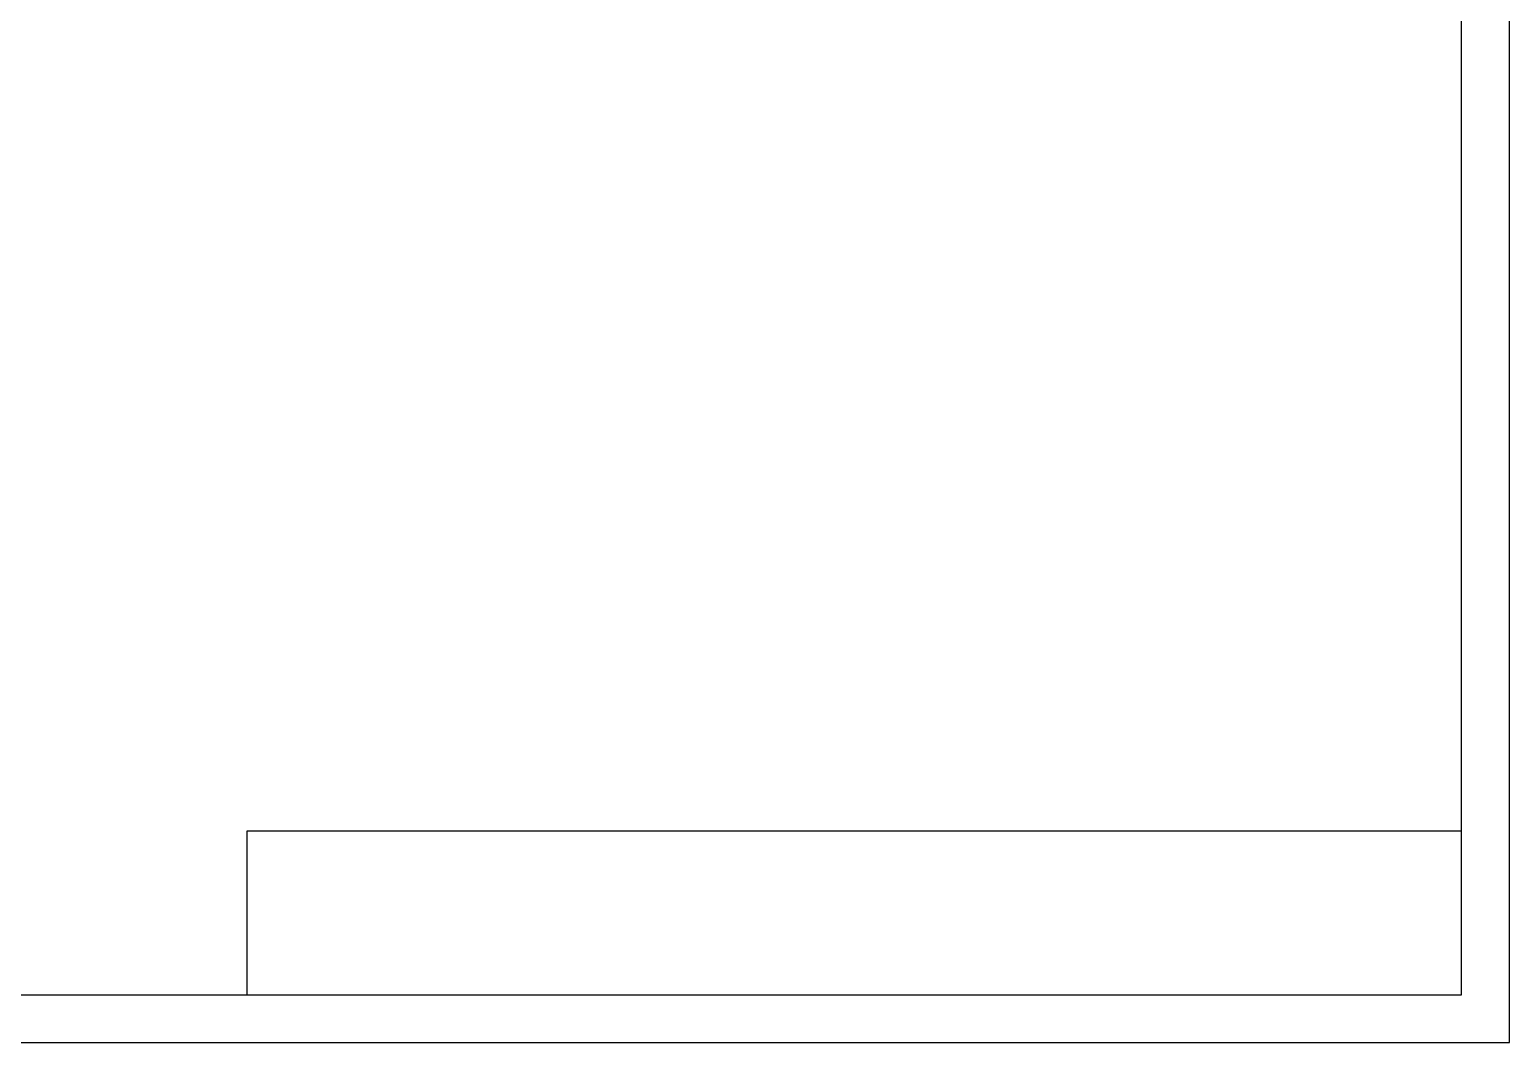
# Model space of a CAD drawing. Header units: inches. Extents: x 174 to 594, y -150 to 147.
# Drawn here: x 377.5 to 594.4, y -149.8 to -1.3 of the extents above; entities that cross this region are included whole.
import ezdxf

# ---------------------------------------------------------------- set-up
doc = ezdxf.new("R2010")
doc.units = ezdxf.units.IN
doc.header["$MEASUREMENT"] = 0
doc.layers.add('folha A3', color=7, linetype='Continuous')

msp = doc.modelspace()

# ---------------------------------------------------------------- linework, layer by layer
at = {"layer": 'folha A3'}
for p, q in [((594.38443, -149.77051), (594.38443, 147.22949)), ((587.38443, -142.77051), (587.38443, 140.22949)), ((409.38443, -142.77051), (409.38443, -118.77051)), ((409.38443, -118.77051), (587.38443, -118.77051)), ((199.38443, -142.77051), (587.38443, -142.77051)), ((174.38443, -149.77051), (594.38443, -149.77051))]:
    msp.add_line(p, q, dxfattribs=at)

doc.saveas('drawing.dxf')
